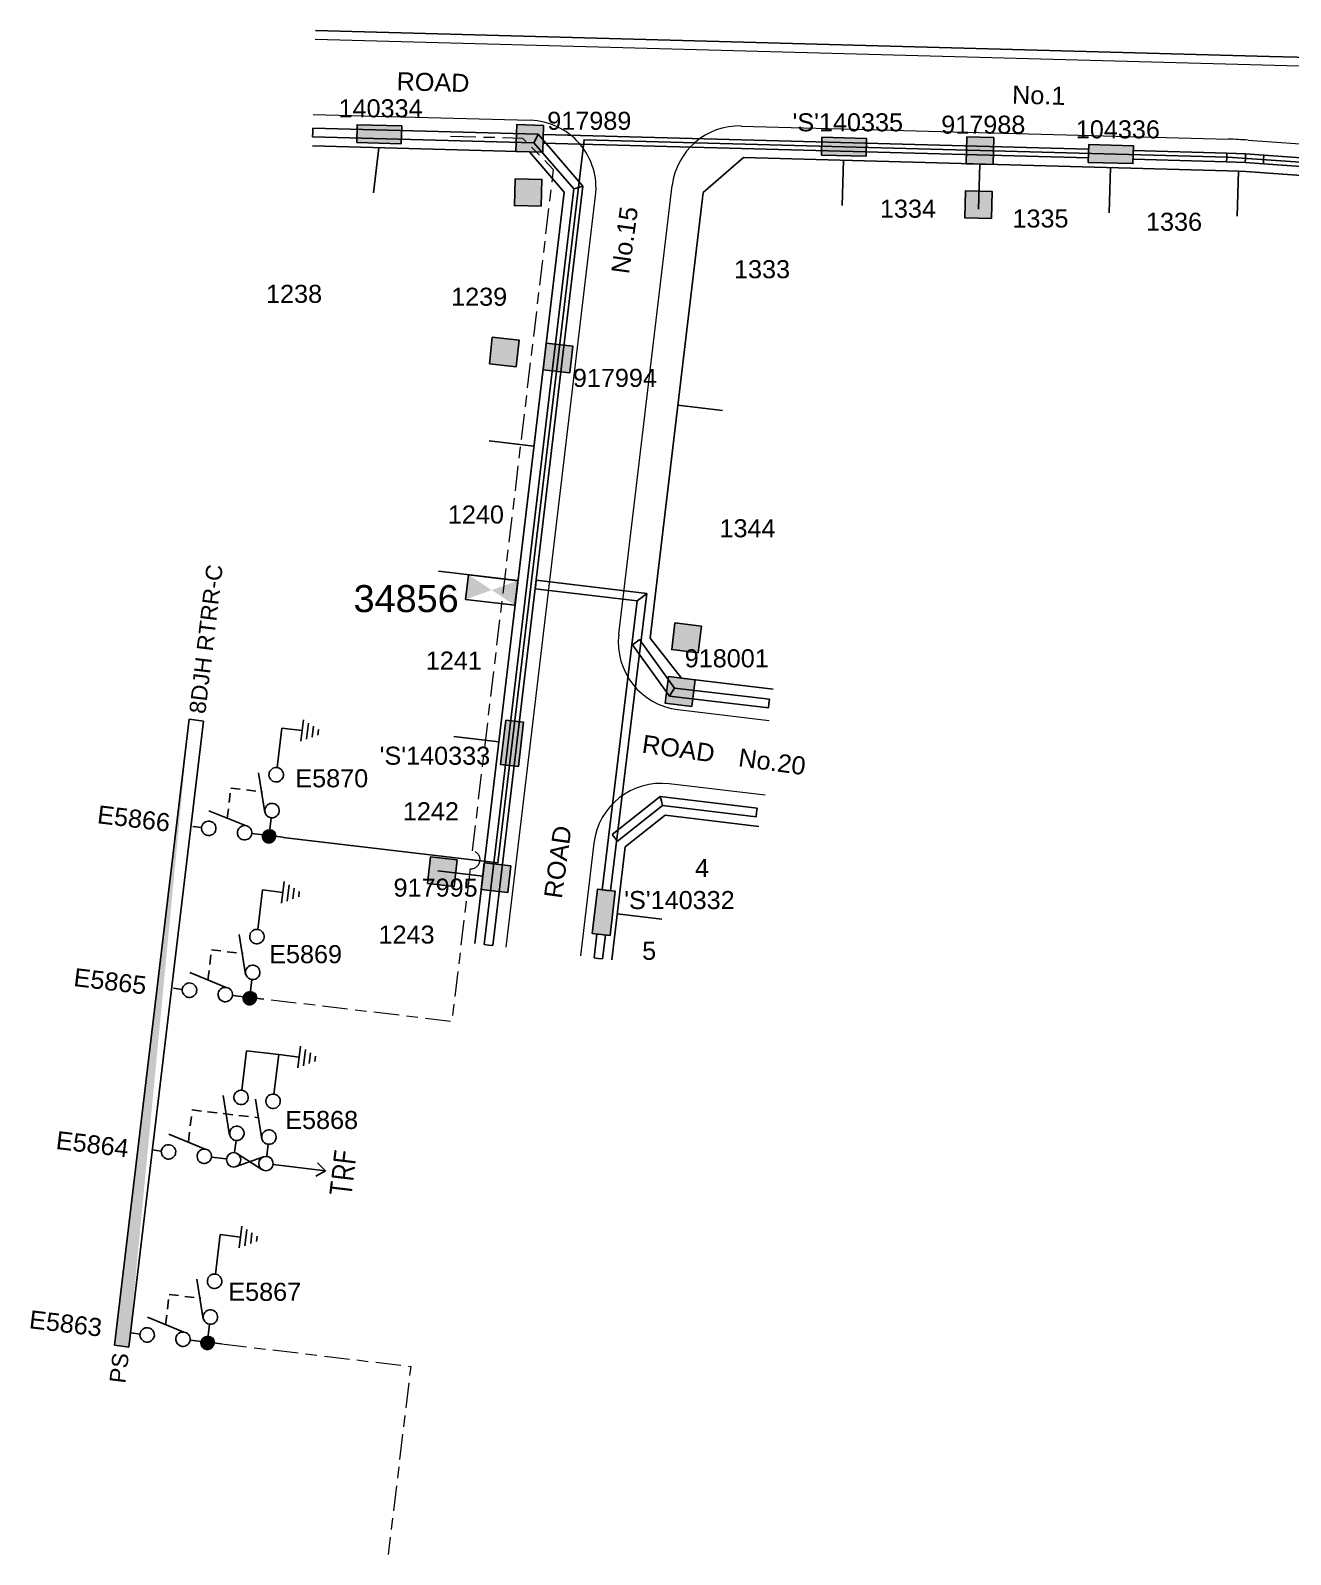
# Model space of a CAD drawing. Header units: metres. Extents: x 305550 to 306428, y 6276370 to 6276957.
# Drawn here: x 305549.8 to 305689.5, y 6276646.6 to 6276815.5 of the extents above; entities that cross this region are included whole.
import ezdxf
from ezdxf.enums import TextEntityAlignment as Align

# ---------------------------------------------------------------- set-up
doc = ezdxf.new("R2010")
doc.units = ezdxf.units.M
doc.header["$LTSCALE"] = 0.7
for name, pattern in [('A', [0]), ('Cable Exist UG', [8.2, 4, -1.2, 1.8, -1.2]), ('CENTERX2', [101.6, 63.5, -12.7, 12.7, -12.7]), ('Dash', [5, 3, -2])]:
    doc.linetypes.add(name, pattern=pattern)
doc.layers.get('0').update_dxf_attribs({"color": 6})
for name, color, linetype in [('_User Miscellaneous6', 7, 'Continuous'), ('_User Miscellaneous7', 150, 'Continuous'), ('_User Miscellaneous8', 7, 'Continuous'), ('_User Miscellaneous9', 8, 'Continuous'), ('_User_HV_Exist', 7, 'Continuous'), ('Cadastre Developer_SP_NEW', 4, 'Continuous'), ('Cadastre Land Parcels_SP_EXT', 4, 'Continuous'), ('Cadastre Roads_SP_EXT', 4, 'Continuous'), ('Equip_HV_NEW', 2, 'Continuous'), ('Mains_HV_NEW_U72', 2, 'Continuous'), ('Sub_SP_EXT', 7, 'Continuous'), ('SupportsUG_SP_LV_EXT', 7, 'Continuous'), ('SupportsUG_SP_LV_SL_EXT', 7, 'Continuous'), ('UG_Details_SP_MISC', 7, 'Continuous')]:
    doc.layers.add(name, color=color, linetype=linetype)
doc.styles.add('ARIAL', font='arial.ttf', dxfattribs={"height": 2})
doc.styles.add('ARIAL 3.0', font='arial.ttf', dxfattribs={"height": 3})
doc.styles.add('COLUMN_LABEL', font='arial.ttf')
doc.styles.add('IESYMBOL1', font='isocp.shx')
doc.styles.add('POLE_LABEL', font='arial.ttf')
doc.styles.get("Standard").update_dxf_attribs({"font": 'arial.ttf'})
doc.styles.add('style1', font='iso3098b.shx')
doc.styles.add('SWG_LABEL', font='arial.ttf')
doc.styles.add('SWITCH_LABEL', font='arial.ttf', dxfattribs={"height": 2.5})
doc.linetypes.add('Cable New UG', pattern='A,8,-1,["x",style1,S=3.5,R=0,X=0.35,Y=-1],-3.5', length=12.5)

# ---------------------------------------------------------------- blocks, each defined once
blk = doc.blocks.new('*U189')
blk.add_lwpolyline([(0, 1.375), (5.5, 1.375), (5.5, -1.375), (0, -1.375)], close=True)
blk.add_solid([(0, -1.375), (0, 1.375), (5.5, 1.375), (5.5, -1.375)])
for tag, height, flags, p in [('ASSET_NUM', 3, 8, (5.84, 2.545)), ('STREET_CODE', 0.2, 9, (5.34, 0.545)), ('OPERATING_VOLTAGE', 0.2, 9, (5.34, -0.055)), ('CONSTRUCTED_VOLTAGE', 0.2, 9, (5.34, 0.345)), ('NO_PHASES', 0.2, 9, (5.34, 0.145)), ('ORIENTATION', 0.2, 9, (5.34, -0.255)), ('OWNED_BY', 0.2, 9, (5.34, -0.455)), ('OPERATED_BY', 0.2, 9, (5.34, -0.655)), ('SECONDARY_VOLTAGE', 0.2, 9, (5.34, -1.055)), ('STATE', 0.2, 9, (5.34, -1.255)), ('SUBSTATION_TYPE', 0.2, 9, (5.34, -1.655)), ('MAINTAINED_BY', 0.2, 9, (5.34, -0.855)), ('PARENT', 0.2, 9, (5.34, -1.455)), ('Z', 0.2, 1, (5.34, -3.055)), ('STREETNAME', 0.2, 9, (5.34, -2.455)), ('SUBURB', 0.2, 9, (5.34, -2.655)), ('USAGE', 0.2, 9, (5.34, -1.855)), ('LEGEND', 0.2, 9, (5.34, -2.055)), ('LOCATION', 0.2, 9, (5.34, -2.255)), ('NOTES', 0.2, 9, (5.34, -2.855))]:
    blk.add_attdef(tag, text='', height=height, dxfattribs=dict(flags=flags)).set_placement(p, align=Align.MIDDLE_LEFT)
blk = doc.blocks.new('PILLAR_EXT')
blk.add_hatch(color=256).paths.add_polyline_path([(-2.475, 2.49), (-2.475, 0.51), (2.475, 0.51), (2.475, 2.49)])
blk.add_lwpolyline([(-2.475, 0.51), (2.475, 0.51), (2.475, 2.49), (-2.475, 2.49)], close=True)
for tag, p, flags in [('OWNED_BY', (0, 1.3), 9), ('STATE', (0, 1.1), 9), ('SUPPORT_TYPE', (0, 0.9), 9), ('USAGE', (0, 0.7), 9), ('LEGEND', (0, 0.5), 9), ('LOCATION', (0, 0.3), 9), ('NOTES', (0, 0.1), 9), ('PARENT', (0, -0.1), 9), ('STREETNAME', (0, -0.3), 9), ('SUBURB', (0, -0.5), 1)]:
    blk.add_attdef(tag, p, '', height=0.2, dxfattribs=dict(flags=flags))
at = {"layer": '_User Miscellaneous6', "style": 'ARIAL', "flags": 8}
blk.add_attdef('ASSET_NUM', text='', height=2, dxfattribs=at).set_placement((1.5, 7.5), align=Align.TOP_LEFT)
blk = doc.blocks.new('*U191')
blk.add_hatch(color=256).paths.add_polyline_path([(-2.42, 2.54), (-2.46, 0.57), (2.49, 0.45), (2.53, 2.43)])
blk.add_lwpolyline([(-2.46, 0.57), (2.49, 0.45), (2.53, 2.43), (-2.42, 2.54)], close=True)
for tag, p, flags in [('OWNED_BY', (0, 1.3), 9), ('STATE', (0, 1.1), 9), ('SUPPORT_TYPE', (0, 0.9), 9), ('USAGE', (0, 0.7), 9), ('LEGEND', (0, 0.5), 9), ('LOCATION', (0, 0.3), 9), ('NOTES', (0, 0.1), 9), ('PARENT', (0, -0.1), 9), ('STREETNAME', (0, -0.3), 9), ('SUBURB', (0, -0.5), 1)]:
    blk.add_attdef(tag, p, '', height=0.2, dxfattribs=dict(flags=flags))
at = {"layer": '_User Miscellaneous6', "style": 'ARIAL', "flags": 8}
blk.add_attdef('ASSET_NUM', text='', height=2, dxfattribs=at).set_placement((1.5, 7.5), align=Align.TOP_LEFT)
blk = doc.blocks.new('*U37')
at = {"layer": '_User Miscellaneous7'}
blk.add_hatch(color=256, dxfattribs=at).paths.add_polyline_path([(-1.49, -4.51), (-1.49, -7.49), (1.48, -7.49), (1.48, -4.51)])
at = {"layer": '_User Miscellaneous8'}
blk.add_hatch(color=256, dxfattribs=at).paths.add_polyline_path([(-1.49, 1.48), (-1.49, -1.49), (1.48, -1.49), (1.48, 1.48)])
at = {"layer": '_User Miscellaneous7'}
blk.add_lwpolyline([(1.48, -7.49), (1.48, -4.51), (-1.49, -4.51), (-1.49, -7.49)], close=True, dxfattribs=at)
at = {"layer": '_User Miscellaneous8'}
blk.add_lwpolyline([(1.48, -1.49), (1.48, 1.48), (-1.49, 1.48), (-1.49, -1.49)], close=True, dxfattribs=at)
at = {"flags": 9}
for tag, style, p in [('STRUCTURE_PLANT_NUMBER', 'POLE_LABEL', (1.81, 0.03)), ('STREET_CODE', 'COLUMN_LABEL', (1.81, -0.2))]:
    blk.add_attdef(tag, text='', height=0.2, dxfattribs=dict(at, style=style)).set_placement(p, align=Align.MIDDLE_LEFT)
for tag, p in [('COLUMN_TYPE', (1.81, -0.4)), ('OWNED_BY', (1.81, -0.6)), ('STATE', (1.81, -0.8)), ('USAGE', (1.81, -1)), ('STREETNAME', (1.81, -1.6)), ('LEGEND', (1.81, -1.2)), ('LOCATION', (1.81, -1.4)), ('SUBURB', (1.81, -1.8)), ('NOTES', (1.81, -2))]:
    blk.add_attdef(tag, text='', height=0.2, dxfattribs=at).set_placement(p, align=Align.MIDDLE_LEFT)
at = {"flags": 1}
blk.add_attdef('Z', (1.81, -2.35), '', height=0.2, dxfattribs=at)
at = {"layer": '_User Miscellaneous6', "style": 'ARIAL', "flags": 8}
blk.add_attdef('ASSET_NUM', text='', height=2, dxfattribs=at).set_placement((2, 2), align=Align.MIDDLE_LEFT)
blk = doc.blocks.new('*U153')
for p, q in [((-1.6, 0), (-1.6, 69.89)), ((-1.6, 69.89), (-0.8, 69.89)), ((0, 69.89), (-0.8, 69.89)), ((0, 0), (0, 69.89)), ((-1.6, 0), (-0.8, 0)), ((0, 0), (-0.8, 0))]:
    blk.add_line(p, q)
at = {"style": 'ARIAL'}
blk.add_attdef('SWG_TYPE', text='', height=1.8, rotation=90, dxfattribs=at).set_placement((-0.8, 70.64), align=Align.MIDDLE_LEFT)
blk.add_attdef('SUB_TYPE', text='', height=1.8, rotation=90, dxfattribs=at).set_placement((-0.8, -0.76), align=Align.MIDDLE_RIGHT)
blk = doc.blocks.new('SWG_SIE_TRF_NOES_NEW')
for p, q in [((7.01, 0.8), (2.79, 1.95)), ((14.68, 0), (20.54, 0))]:
    blk.add_line(p, q)
for points in [[(2.2, 0.01), (1.2, 0.01)], [(19.54, -0.75), (20.54, 0), (19.54, 0.75)], [(7.8, 0), (9.45, 0)]]:
    blk.add_lwpolyline(points)
for points in [[(3, -0.79, 1), (3, 0.81, 1)], [(7, -0.8, 1), (7, 0.8, 1)]]:
    blk.add_lwpolyline(points, format="xyb", close=True)
at = {"flags": 1}
blk.add_attdef('Z', (0, 0), '', height=0.2, dxfattribs=at)
at = {"style": 'SWITCH_LABEL', "flags": 9}
blk.add_attdef('STREET_CODE', text='', height=0.2, dxfattribs=at).set_placement((0, -0.2), align=Align.MIDDLE_LEFT)
at = {"flags": 9}
for tag, p in [('ORIENTATION', (0, -0.4)), ('SUBURB', (0, -1)), ('STREETNAME', (0, -1.2)), ('PARENT', (0, -0.6)), ('USAGE', (0, -0.8)), ('LOCATION', (0, -1.4)), ('NOTES', (0, -1.6))]:
    blk.add_attdef(tag, text='', height=0.2, dxfattribs=at).set_placement(p, align=Align.MIDDLE_LEFT)
blk = doc.blocks.new('SWG_FUSE_NEW')
for points in [[(4.04, 0.73), (1.16, -0.72)], [(4.05, -0.71), (1.16, 0.72)]]:
    blk.add_lwpolyline(points)
for centre in [(0.8, 0), (4.4, 0.01)]:
    blk.add_circle(centre, 0.8)
at = {"style": 'SWITCH_LABEL', "flags": 8}
blk.add_attdef('ASSET_NUM', text='', height=2.5, rotation=179.9544, dxfattribs=at).set_placement((-2.4, 0), align=Align.MIDDLE_LEFT)
for tag, p, flags in [('Z', (0, 0), 1), ('ORIENTATION', (0.04, -4.4), 9), ('USAGE', (0.04, -5.4), 9)]:
    blk.add_attdef(tag, p, '', height=0.2, dxfattribs=dict(flags=flags))
at = {"flags": 9}
for tag, p in [('PARENT', (0, -1.6)), ('SUBURB', (0, -2.2)), ('STREETNAME', (0, -2.4))]:
    blk.add_attdef(tag, text='', height=0.2, dxfattribs=at).set_placement(p, align=Align.MIDDLE_LEFT)
blk = doc.blocks.new('*U200')
at = {"linetype": 'CENTERX2'}
blk.add_blockref('SWG_SIE_TRF_NOES_NEW', (0, 0), dxfattribs=at)
at = {"linetype": 'CENTERX2', "rotation": 180}
blk.add_blockref('SWG_FUSE_NEW', (14.68, 0), dxfattribs=at)
at = {"style": 'IESYMBOL1'}
blk.add_text('TRF', height=2.5, rotation=89.9826, dxfattribs=at).set_placement((22.51, -0.05), align=Align.MIDDLE_CENTER)
blk = doc.blocks.new('SWG_SIE_ES_NEW')
for p, q in [((-6.1, 0.75), (-1.8, 1.97)), ((2.22, -2.29), (4.62, -2.29)), ((2.52, -2.89), (4.32, -2.89)), ((2.83, -3.49), (4.03, -3.49)), ((3.13, -4.09), (3.73, -4.09))]:
    blk.add_line(p, q)
at = {"const_width": 0.8, "flags": 128}
blk.add_lwpolyline([(-9.09, -0.02, 1), (-8.29, -0.02, 1)], format="xyb", close=True, dxfattribs=at)
for points in [[(-5.79, -0.82, -1), (-5.79, 0.78, -1)], [(-1.79, -0.81, -1), (-1.79, 0.79, -1)]]:
    blk.add_lwpolyline(points, format="xyb", close=True)
for points in [[(-6.59, -0.02), (-7.89, -0.02)], [(3.42, -0.01), (-0.99, -0.01)], [(3.42, -0.01), (3.42, -2.29)]]:
    blk.add_lwpolyline(points)
at = {"flags": 1}
blk.add_attdef('Z', (0, 0), '', height=0.2, dxfattribs=at)
at = {"style": 'SWITCH_LABEL', "flags": 9}
blk.add_attdef('STREET_CODE', text='', height=0.2, dxfattribs=at).set_placement((0, -0.2), align=Align.MIDDLE_LEFT)
at = {"flags": 9}
for tag, p in [('ORIENTATION', (0, -0.4)), ('SUBURB', (0, -1)), ('STREETNAME', (0, -1.2)), ('PARENT', (0, -0.6)), ('USAGE', (0, -0.8)), ('LOCATION', (0, -1.4)), ('NOTES', (0, -1.6))]:
    blk.add_attdef(tag, text='', height=0.2, dxfattribs=at).set_placement(p, align=Align.MIDDLE_LEFT)
at = {"style": 'ARIAL', "flags": 8}
blk.add_attdef('ASSET_NUM', text='', height=2, dxfattribs=at).set_placement((-1.81, -3.15), align=Align.MIDDLE_CENTER)
blk = doc.blocks.new('SWG_SIE_SU_NEW')
blk.add_line((5.81, 0.79), (1.59, 1.94))
at = {"linetype": 'A', "lineweight": 0}
for p, q in [((7.98, 0.35), (7.98, -0.37)), ((8.18, -0.58), (8.18, 0.56)), ((8.38, 0.66), (8.38, -0.68)), ((8.58, -0.71), (8.58, 0.69)), ((8.78, 0.66), (8.78, -0.68)), ((8.98, -0.59), (8.98, 0.56)), ((9.18, 0.35), (9.18, -0.38))]:
    blk.add_line(p, q, dxfattribs=at)
at = {"linetype": 'Dash', "ltscale": 0.5}
blk.add_lwpolyline([(3.7, 1.36), (3.7, 4.73), (7.22, 4.73)], dxfattribs=at)
for points in [[(1, 0), (0, 0)], [(6.6, -0.01), (10.1, -0.01)]]:
    blk.add_lwpolyline(points)
for points in [[(1.8, -0.8, 1), (1.8, 0.8, 1)], [(5.8, -0.81, 1), (5.8, 0.79, 1)]]:
    blk.add_lwpolyline(points, format="xyb", close=True)
at = {"linetype": 'A', "lineweight": 0}
blk.add_circle((8.58, -0.01), 0.7, dxfattribs=at)
at = {"style": 'SWG_LABEL', "flags": 8}
blk.add_attdef('ASSET_NUM', text='', height=2, rotation=179.9544, dxfattribs=at).set_placement((-2.4, 0.01), align=Align.MIDDLE_LEFT)
at = {"flags": 1}
blk.add_attdef('Z', (0, 0), '', height=0.2, dxfattribs=at)
at = {"style": 'SWITCH_LABEL', "flags": 9}
blk.add_attdef('STREET_CODE', text='', height=0.2, dxfattribs=at).set_placement((0, 0), align=Align.MIDDLE_LEFT)
at = {"flags": 9}
for tag, p in [('ORIENTATION', (0, -0.2)), ('SUBURB', (0, -0.8)), ('STREETNAME', (0, -1)), ('OWNED_BY', (0, -1.62)), ('PARENT', (0, -0.4)), ('USAGE', (0, -0.6)), ('LOCATION', (0, -1.2)), ('NOTES', (0, -1.4)), ('OPERATED_BY', (-0.01, -1.84)), ('MAINTAINED_BY', (-0.01, -2.05))]:
    blk.add_attdef(tag, text='', height=0.2, dxfattribs=at).set_placement(p, align=Align.MIDDLE_LEFT)
blk = doc.blocks.new('*U206')
for p, q in [((-6.1, 4.33), (-1.8, 5.55)), ((-6.1, 0.75), (-1.8, 1.97)), ((2.22, -2.29), (4.62, -2.29)), ((2.52, -2.89), (4.32, -2.89)), ((2.83, -3.49), (4.03, -3.49)), ((3.13, -4.09), (3.73, -4.09))]:
    blk.add_line(p, q)
at = {"linetype": 'Dash', "ltscale": 0.5, "flags": 128}
blk.add_lwpolyline([(-7.34, 8.78), (-3.81, 8.78), (-3.79, 1.4)], dxfattribs=at)
for points in [[(-6.59, 3.56), (-7.89, 3.56)], [(3.42, 3.57), (-0.99, 3.57)], [(3.42, 3.57), (3.42, -0.01)], [(-6.59, -0.02), (-7.89, -0.02)], [(3.42, -0.01), (-0.99, -0.01)], [(3.42, -0.01), (3.42, -2.29)]]:
    blk.add_lwpolyline(points)
for points in [[(-5.79, 2.76, -1), (-5.79, 4.36, -1)], [(-1.79, 2.77, -1), (-1.79, 4.37, -1)], [(-5.79, -0.82, -1), (-5.79, 0.78, -1)], [(-1.79, -0.81, -1), (-1.79, 0.79, -1)]]:
    blk.add_lwpolyline(points, format="xyb", close=True)
at = {"flags": 1}
blk.add_attdef('Z', (0, 0), '', height=0.2, dxfattribs=at)
at = {"style": 'SWITCH_LABEL', "flags": 9}
blk.add_attdef('STREET_CODE', text='', height=0.2, dxfattribs=at).set_placement((0, -0.2), align=Align.MIDDLE_LEFT)
at = {"flags": 9}
for tag, p in [('ORIENTATION', (0, -0.4)), ('SUBURB', (0, -1)), ('STREETNAME', (0, -1.2)), ('PARENT', (0, -0.6)), ('USAGE', (0, -0.8)), ('LOCATION', (0, -1.4)), ('NOTES', (0, -1.6))]:
    blk.add_attdef(tag, text='', height=0.2, dxfattribs=at).set_placement(p, align=Align.MIDDLE_LEFT)
at = {"style": 'ARIAL', "flags": 8}
blk.add_attdef('ASSET_NUM', text='', height=2, dxfattribs=at).set_placement((-1.81, -3.15), align=Align.MIDDLE_CENTER)

msp = doc.modelspace()

# ---------------------------------------------------------------- linework, layer by layer
at = {"layer": '_User Miscellaneous9', "lineweight": 9}
for p, q in [((305581.18, 6276806.22), (305605.24, 6276805.57)), ((305581.18, 6276806.22), (305605.24, 6276805.57)), ((305628.63, 6276804.93), (305682.63, 6276803.47)), ((305628.63, 6276804.93), (305682.63, 6276803.47)), ((305684.82, 6276803.36), (305707.31, 6276801.76)), ((305615.05, 6276748.58), (305620.98, 6276798.33)), ((305615.05, 6276748.58), (305620.98, 6276798.33)), ((305605.4, 6276737.74), (305612.48, 6276797.19)), ((305605.4, 6276737.74), (305612.48, 6276797.19)), ((305602.56, 6276713.9), (305605.4, 6276737.74)), ((305602.56, 6276713.9), (305605.4, 6276737.74))]:
    msp.add_line(p, q, dxfattribs=at)
at = {"layer": '_User Miscellaneous9', "lineweight": 9, "flags": 128}
for points in [[(305621.61, 6276740.24), (305631.73, 6276739.04)], [(305631.28, 6276730.73), (305620.62, 6276732)], [(305612.29, 6276725.44), (305610.8, 6276712.92)]]:
    msp.add_lwpolyline(points, dxfattribs=at)
at = {"layer": '_User Miscellaneous9', "lineweight": 9}
for centre, radius, start, end in [((305605.03, 6276798.07), 7.5, 353.2029, 88.444), ((305605.03, 6276798.07), 7.5, 353.2029, 88.444), ((305628.42, 6276797.44), 7.5, 88.444, 173.2029), ((305628.42, 6276797.44), 7.5, 88.444, 173.2029), ((305681.27, 6276753.49), 50, 85.9366, 88.444), ((305681.27, 6276753.49), 50, 85.9366, 88.444), ((305622.49, 6276747.69), 7.5, 173.2029, 263.2029), ((305619.74, 6276724.55), 7.5, 83.2029, 173.2029)]:
    msp.add_arc(centre, radius, start, end, dxfattribs=at)
at = {"layer": '_User_HV_Exist', "color": 7, "linetype": 'Cable Exist UG', "lineweight": 0, "flags": 128}
msp.add_lwpolyline([(305571.01, 6276669.92), (305591.98, 6276667.42), (305589.49, 6276646.57)], dxfattribs=at)
at = {"layer": '_User_HV_Exist', "color": 7, "linetype": 'Cable Exist UG', "lineweight": 0}
msp.add_arc((305598.67, 6276723.59), 1, 263.2029, 83.2029, dxfattribs=at)
at = {"layer": 'Cadastre Developer_SP_NEW'}
for p, q in [((305687.18, 6276812.65), (305581.43, 6276815.52)), ((305687.18, 6276812.65), (305581.43, 6276815.52)), ((305687.18, 6276812.65), (305705.74, 6276812.14)), ((305581.08, 6276802.72), (305605.14, 6276802.07)), ((305581.08, 6276802.72), (305605.14, 6276802.07)), ((305587.85, 6276797.54), (305588.45, 6276802.52)), ((305587.85, 6276797.54), (305588.45, 6276802.52)), ((305609.01, 6276797.6), (305605.14, 6276802.07)), ((305609.01, 6276797.6), (305605.14, 6276802.07)), ((305624.41, 6276797.56), (305628.88, 6276801.43)), ((305624.41, 6276797.56), (305628.88, 6276801.43)), ((305628.88, 6276801.43), (305682.54, 6276799.97)), ((305628.88, 6276801.43), (305682.54, 6276799.97)), ((305639.83, 6276796.13), (305639.97, 6276801.13)), ((305639.83, 6276796.13), (305639.97, 6276801.13)), ((305654.93, 6276795.72), (305655.06, 6276800.72)), ((305654.93, 6276795.72), (305655.06, 6276800.72)), ((305669.42, 6276795.32), (305669.56, 6276800.32)), ((305669.42, 6276795.32), (305669.56, 6276800.32)), ((305683.62, 6276794.94), (305683.75, 6276799.92)), ((305683.62, 6276794.94), (305683.75, 6276799.92)), ((305684.57, 6276799.87), (305707.06, 6276798.27)), ((305684.57, 6276799.87), (305707.06, 6276798.27)), ((305618.52, 6276748.16), (305624.41, 6276797.56)), ((305618.52, 6276748.16), (305624.41, 6276797.56)), ((305626.56, 6276773.39), (305621.6, 6276773.98)), ((305626.56, 6276773.39), (305621.6, 6276773.98)), ((305605.65, 6276769.44), (305600.69, 6276770.03)), ((305605.65, 6276769.44), (305600.69, 6276770.03)), ((305603.87, 6276754.54), (305595.08, 6276755.58)), ((305603.87, 6276754.54), (305595.08, 6276755.58)), ((305599.08, 6276714.32), (305602.26, 6276740.97)), ((305599.08, 6276714.32), (305602.26, 6276740.97))]:
    msp.add_line(p, q, dxfattribs=at)
at = {"layer": 'Cadastre Developer_SP_NEW', "flags": 128}
for points in [[(305682.54, 6276799.97), (305683.77, 6276799.92), (305684.57, 6276799.87)], [(305618.52, 6276748.16), (305622.02, 6276743.72), (305632.18, 6276742.51)], [(305601.74, 6276736.66), (305596.78, 6276737.26)], [(305614.27, 6276712.5), (305615.77, 6276725.03), (305620.21, 6276728.52), (305630.57, 6276727.29)], [(305599.97, 6276721.76), (305595, 6276722.35)], [(305614.88, 6276717.58), (305619.84, 6276716.99)]]:
    msp.add_lwpolyline(points, dxfattribs=at)
at = {"layer": 'Cadastre Land Parcels_SP_EXT'}
msp.add_line((305687.18, 6276812.65), (305581.43, 6276815.52), dxfattribs=at)
msp.add_line((305687.18, 6276812.65), (305581.43, 6276815.52), dxfattribs=at)
at = {"layer": 'Cadastre Roads_SP_EXT', "lineweight": 9}
msp.add_line((305705.71, 6276811.14), (305581.4, 6276814.52), dxfattribs=at)
msp.add_line((305705.71, 6276811.14), (305581.4, 6276814.52), dxfattribs=at)
at = {"layer": 'Equip_HV_NEW'}
msp.add_solid([(305559.15, 6276669.76), (305560.74, 6276669.57), (305567.42, 6276739.16)], dxfattribs=at)
at = {"layer": 'UG_Details_SP_MISC'}
for p, q in [((305581.11, 6276803.74), (305581.13, 6276804.22)), ((305581.14, 6276804.7), (305581.13, 6276804.22)), ((305606.1, 6276804.02), (305581.14, 6276804.7)), ((305605.65, 6276803.07), (305581.11, 6276803.74)), ((305605.65, 6276803.07), (305605.88, 6276803.54)), ((305610.08, 6276797.95), (305605.65, 6276803.07)), ((305606.1, 6276804.02), (305605.88, 6276803.54)), ((305611.08, 6276798.26), (305606.1, 6276804.02)), ((305606.66, 6276803.04), (305606.67, 6276803.52)), ((305606.66, 6276803.04), (305667.11, 6276801.41)), ((305606.68, 6276804), (305606.67, 6276803.52)), ((305606.68, 6276804), (305667.14, 6276802.37)), ((305667.11, 6276801.41), (305667.13, 6276801.89)), ((305667.14, 6276802.37), (305667.13, 6276801.89)), ((305672.06, 6276801.27), (305672.07, 6276801.75)), ((305672.06, 6276801.27), (305682.43, 6276800.96)), ((305672.09, 6276802.23), (305672.07, 6276801.75)), ((305672.09, 6276802.23), (305682.47, 6276801.92)), ((305682.43, 6276800.96), (305682.45, 6276801.44)), ((305682.43, 6276800.96), (305684.49, 6276800.89)), ((305682.47, 6276801.92), (305682.45, 6276801.44)), ((305682.47, 6276801.92), (305684.54, 6276801.85)), ((305684.49, 6276800.89), (305684.52, 6276801.37)), ((305684.49, 6276800.89), (305686.51, 6276800.74)), ((305684.54, 6276801.85), (305684.52, 6276801.37)), ((305684.54, 6276801.85), (305686.58, 6276801.7)), ((305686.51, 6276800.74), (305686.54, 6276801.22)), ((305686.58, 6276801.7), (305686.54, 6276801.22)), ((305686.58, 6276801.7), (305705.72, 6276800.34)), ((305686.51, 6276800.74), (305705.65, 6276799.38)), ((305610.08, 6276797.95), (305610.58, 6276798.1)), ((305611.08, 6276798.26), (305610.58, 6276798.1)), ((305605.78, 6276753.63), (305605.84, 6276754.11)), ((305605.78, 6276753.63), (305617.1, 6276752.28)), ((305605.89, 6276754.59), (305605.84, 6276754.11)), ((305605.89, 6276754.59), (305618.17, 6276753.12)), ((305617.1, 6276752.28), (305613.2, 6276720.24)), ((305618.17, 6276753.12), (305614.15, 6276720.13)), ((305617.1, 6276752.28), (305617.63, 6276752.7)), ((305618.17, 6276753.12), (305617.63, 6276752.7)), ((305616.57, 6276747.43), (305616.96, 6276747.71)), ((305620.69, 6276741.71), (305616.57, 6276747.43)), ((305617.35, 6276747.99), (305616.96, 6276747.71)), ((305621.22, 6276742.61), (305617.35, 6276747.99)), ((305620.69, 6276741.71), (305620.95, 6276742.16)), ((305631.64, 6276740.44), (305620.69, 6276741.71)), ((305621.22, 6276742.61), (305620.95, 6276742.16)), ((305631.75, 6276741.39), (305621.22, 6276742.61)), ((305631.64, 6276740.44), (305631.69, 6276740.91)), ((305631.75, 6276741.39), (305631.69, 6276740.91)), ((305614.31, 6276726.4), (305619.63, 6276730.59)), ((305619.63, 6276730.59), (305630.38, 6276729.32)), ((305619.63, 6276730.59), (305619.77, 6276730.09)), ((305619.91, 6276729.59), (305619.77, 6276730.09)), ((305614.9, 6276725.65), (305619.91, 6276729.59)), ((305619.91, 6276729.59), (305630.27, 6276728.36)), ((305630.27, 6276728.36), (305630.32, 6276728.84)), ((305630.38, 6276729.32), (305630.32, 6276728.84)), ((305614.31, 6276726.4), (305614.61, 6276726.02)), ((305614.9, 6276725.65), (305614.61, 6276726.02)), ((305613.2, 6276720.24), (305613.68, 6276720.18)), ((305614.15, 6276720.13), (305613.68, 6276720.18)), ((305612.62, 6276715.35), (305612.31, 6276712.7)), ((305612.62, 6276715.35), (305613.1, 6276715.3)), ((305613.58, 6276715.24), (305613.1, 6276715.3)), ((305613.58, 6276715.24), (305613.26, 6276712.59)), ((305600.13, 6276714.19), (305600.6, 6276714.13)), ((305601.08, 6276714.08), (305600.6, 6276714.13)), ((305612.31, 6276712.7), (305612.78, 6276712.65)), ((305613.26, 6276712.59), (305612.78, 6276712.65))]:
    msp.add_line(p, q, dxfattribs=at)

# ---------------------------------------------------------------- block references
at = {"layer": 'Equip_HV_NEW', "rotation": 353.2029051897464}
msp.add_blockref('*U153', (305560.74, 6276669.57), dxfattribs=at).add_auto_attribs({'SUB_TYPE': 'PS', 'SWG_TYPE': '8DJH RTRR-C'})
at = {"layer": 'Equip_HV_NEW'}
ref = msp.add_blockref('SWG_SIE_ES_NEW', (305577.27, 6276734.79), dxfattribs=dict(at, rotation=83.20290518974646))
ref.add_attrib('ASSET_NUM', 'E5870', dxfattribs={"layer": '0', "height": 2, "style": 'ARIAL'}).set_placement((305583.23, 6276732.62), align=Align.MIDDLE_CENTER)
ref = msp.add_blockref('SWG_SIE_SU_NEW', (305567.81, 6276727.28), dxfattribs=dict(at, rotation=353.2029051897464))
ref.add_attrib('ASSET_NUM', 'E5866', dxfattribs={"layer": '0', "height": 2, "rotation": 353.2029, "style": 'SWG_LABEL'}).set_placement((305557.27, 6276728.64), align=Align.MIDDLE_LEFT)
ref = msp.add_blockref('SWG_SIE_ES_NEW', (305575.13, 6276716.85), dxfattribs=dict(at, rotation=83.20290518974646))
ref.add_attrib('ASSET_NUM', 'E5869', dxfattribs={"layer": '0', "height": 2, "style": 'ARIAL'}).set_placement((305580.33, 6276713.12), align=Align.MIDDLE_CENTER)
ref = msp.add_blockref('SWG_SIE_SU_NEW', (305565.67, 6276709.34), dxfattribs=dict(at, rotation=353.2029051897464))
ref.add_attrib('ASSET_NUM', 'E5865', dxfattribs={"layer": '0', "height": 2, "rotation": 353.2029, "style": 'SWG_LABEL'}).set_placement((305554.65, 6276710.59), align=Align.MIDDLE_LEFT)
ref = msp.add_blockref('*U206', (305576.93, 6276698.59), dxfattribs=dict(at, rotation=83.20290518974646))
ref.add_attrib('ASSET_NUM', 'E5868', dxfattribs={"layer": '0', "height": 2, "style": 'ARIAL'}).set_placement((305582.11, 6276694.74), align=Align.MIDDLE_CENTER)
ref = msp.add_blockref('*U200', (305562.15, 6276691.55), dxfattribs=dict(at, rotation=353.2029051897464))
ref.add_attrib('ASSET_NUM', 'E5864', dxfattribs={"layer": '0', "height": 2, "rotation": 353.2029, "style": 'SWG_LABEL'}).set_placement((305552.69, 6276692.53), align=Align.MIDDLE_LEFT)
ref = msp.add_blockref('SWG_SIE_ES_NEW', (305570.44, 6276678.64), dxfattribs=dict(at, rotation=83.20290518974646))
ref.add_attrib('ASSET_NUM', 'E5867', dxfattribs={"layer": '0', "height": 2, "style": 'ARIAL'}).set_placement((305575.8, 6276675.69), align=Align.MIDDLE_CENTER)
ref = msp.add_blockref('SWG_SIE_SU_NEW', (305560.98, 6276671.13), dxfattribs=dict(at, rotation=353.2029051897464))
ref.add_attrib('ASSET_NUM', 'E5863', dxfattribs={"layer": '0', "height": 2, "rotation": 353.2029, "style": 'SWG_LABEL'}).set_placement((305549.72, 6276672.66), align=Align.MIDDLE_LEFT)
at = {"layer": 'Sub_SP_EXT'}
ref = msp.add_blockref('*U189', (305603.69, 6276753.16), dxfattribs=dict(at, rotation=173.2029051829003))
ref.add_attrib('ASSET_NUM_001', '34856', (305585.65, 6276751.04), dxfattribs={"layer": '0', "height": 3})
at = {"layer": 'SupportsUG_SP_LV_EXT'}
ref = msp.add_blockref('*U191', (305588.45, 6276802.52), dxfattribs=dict(at, rotation=359.7312693666056))
ref.add_attrib('ASSET_NUM_001', '140334', (305583.98, 6276805.89), dxfattribs={"layer": '_User Miscellaneous6', "height": 2, "style": 'ARIAL'})
ref = msp.add_blockref('PILLAR_EXT', (305639.97, 6276801.13), dxfattribs=dict(at, rotation=358.4439858304044))
ref.add_attrib('ASSET_NUM_001', "'S'140335", (305634.31, 6276804.34), dxfattribs={"layer": '_User Miscellaneous6', "height": 2, "style": 'ARIAL'})
ref = msp.add_blockref('PILLAR_EXT', (305669.56, 6276800.32), dxfattribs=dict(at, rotation=358.4439858313932))
ref.add_attrib('ASSET_NUM_001', '104336', (305665.72, 6276803.56), dxfattribs={"layer": '_User Miscellaneous6', "height": 2, "style": 'ARIAL'})
ref = msp.add_blockref('PILLAR_EXT', (305601.74, 6276736.66), dxfattribs=dict(at, rotation=263.2029052144763))
ref.add_attrib('ASSET_NUM_001', "'S'140333", (305588.54, 6276734.12), dxfattribs={"layer": '_User Miscellaneous6', "height": 2, "style": 'ARIAL'})
ref = msp.add_blockref('PILLAR_EXT', (305614.88, 6276717.58), dxfattribs=dict(at, rotation=83.28026740379934))
ref.add_attrib('ASSET_NUM_001', "'S'140332", (305615.65, 6276718.12), dxfattribs={"layer": '_User Miscellaneous6', "height": 2, "style": 'ARIAL'})
at = {"layer": 'SupportsUG_SP_LV_SL_EXT'}
ref = msp.add_blockref('*U37', (305605.18, 6276803.56), dxfattribs=dict(at, rotation=358.4452014628566))
ref.add_attrib('ASSET_NUM_001', '917989', (305607.12, 6276804.51), dxfattribs={"layer": '_User Miscellaneous6', "height": 2, "style": 'ARIAL'})
ref = msp.add_blockref('*U37', (305608.31, 6276779.21), dxfattribs=dict(at, rotation=263.6501150659545))
ref.add_attrib('ASSET_NUM_001', '917994', (305609.96, 6276776.01), dxfattribs={"layer": '_User Miscellaneous6', "height": 2, "style": 'ARIAL'})
ref = msp.add_blockref('*U37', (305621.85, 6276742.24), dxfattribs=dict(at, rotation=173.2038305635867))
ref.add_attrib('ASSET_NUM_001', '918001', (305622.36, 6276744.92), dxfattribs={"layer": '_User Miscellaneous6', "height": 2, "style": 'ARIAL'})
ref = msp.add_blockref('*U37', (305601.44, 6276721.59), dxfattribs=dict(at, rotation=263.6504062876838))
ref.add_attrib('ASSET_NUM_001', '917995', (305590.08, 6276719.5), dxfattribs={"layer": '_User Miscellaneous6', "height": 2, "style": 'ARIAL'})

# ---------------------------------------------------------------- texts
at = {"layer": 'Cadastre Developer_SP_NEW', "char_height": 2, "attachment_point": 5, "style": 'ARIAL 3.0'}
for s, insert, rotation in [('ROAD', (305594.46, 6276809.78), 358.444), ('No.1', (305661.61, 6276808.33), 358.444), ('No.15', (305615.71, 6276792.28), 82.206), ('No.15', (305615.71, 6276792.28), 82.206), ('ROAD', (305621.67, 6276735.9), 352.206), ('No.20', (305632.05, 6276734.44), 352.206), ('ROAD', (305608.3, 6276723.34), 82.206)]:
    msp.add_mtext_dynamic_manual_height_columns(s, width=18.8399, gutter_width=15, heights=[0], dxfattribs=dict(at, insert=insert, rotation=rotation))
at = {"layer": 'Cadastre Developer_SP_NEW', "char_height": 2, "attachment_point": 5, "style": 'ARIAL', "bg_fill": 3, "box_fill_scale": 1.1, "bg_fill_color": 256, "bg_fill_transparency": 0}
for s, insert in [('1334', (305647.11, 6276795.75)), ('1335', (305661.8, 6276794.66)), ('1336', (305676.61, 6276794.3)), ('1333', (305630.93, 6276789.04)), ('1238', (305579.05, 6276786.31)), ('1239', (305599.57, 6276785.99)), ('1344', (305629.32, 6276760.32)), ('1241', (305596.76, 6276745.67)), ('1242', (305594.22, 6276728.96)), ('1243', (305591.52, 6276715.28))]:
    msp.add_mtext(s, dxfattribs=dict(at, insert=insert))

# ---------------------------------------------------------------- next in the draw order: linework, layer by layer
at = {"layer": '_User_HV_Exist', "color": 7, "linetype": 'Cable Exist UG', "lineweight": 0, "flags": 128}
msp.add_lwpolyline([(305598.56, 6276722.6), (305596.54, 6276705.65), (305575.7, 6276708.13)], dxfattribs=at)
at = {"layer": 'Cadastre Developer_SP_NEW'}
msp.add_line((305603.33, 6276749.97), (305609.01, 6276797.6), dxfattribs=at)

# ---------------------------------------------------------------- next in the draw order: block references
at = {"layer": 'SupportsUG_SP_LV_SL_EXT'}
ref = msp.add_blockref('*U37', (305655.1, 6276802.2), dxfattribs=dict(at, rotation=358.4455330074575))
ref.add_attrib('ASSET_NUM_001', '917988', (305650.8, 6276804.08), dxfattribs={"layer": '_User Miscellaneous6', "height": 2, "style": 'ARIAL'})

# ---------------------------------------------------------------- next in the draw order: texts
at = {"layer": 'Cadastre Developer_SP_NEW', "char_height": 2, "attachment_point": 5, "style": 'ARIAL', "bg_fill": 3, "box_fill_scale": 1.1, "bg_fill_color": 256, "bg_fill_transparency": 0}
for s, insert in [('4', (305624.28, 6276722.68)), ('5', (305618.42, 6276713.48))]:
    msp.add_mtext(s, dxfattribs=dict(at, insert=insert))

# ---------------------------------------------------------------- next in the draw order: texts
at = {"layer": 'Cadastre Developer_SP_NEW', "insert": (305599.21, 6276761.85), "char_height": 2, "attachment_point": 5, "style": 'ARIAL', "bg_fill": 3, "box_fill_scale": 1.1, "bg_fill_color": 256, "bg_fill_transparency": 0}
msp.add_mtext('1240', dxfattribs=at)

# ---------------------------------------------------------------- next in the draw order: linework, layer by layer
at = {"layer": '_User_HV_Exist', "color": 7, "linetype": 'Cable Exist UG', "lineweight": 0, "flags": 128}
msp.add_lwpolyline([(305596.41, 6276803.81), (305604.39, 6276803.59), (305607.79, 6276800.11), (305598.79, 6276724.58)], dxfattribs=at)
at = {"layer": 'Cadastre Developer_SP_NEW'}
msp.add_line((305602.26, 6276740.97), (305609.01, 6276797.6), dxfattribs=at)
at = {"layer": 'Mains_HV_NEW_U72', "color": 2, "linetype": 'Cable New UG', "flags": 128}
msp.add_lwpolyline([(305716.91, 6276789.95, 0.375587), (305707.17, 6276799.77), (305682.58, 6276801.47), (305611.21, 6276803.41), (305601.65, 6276723.24), (305577.84, 6276726.07)], format="xyb", dxfattribs=at)
at = {"layer": 'UG_Details_SP_MISC'}
for p, q in [((305600.13, 6276714.19), (305610.08, 6276797.95)), ((305601.08, 6276714.08), (305611.08, 6276798.26))]:
    msp.add_line(p, q, dxfattribs=at)

doc.saveas('drawing.dxf')
